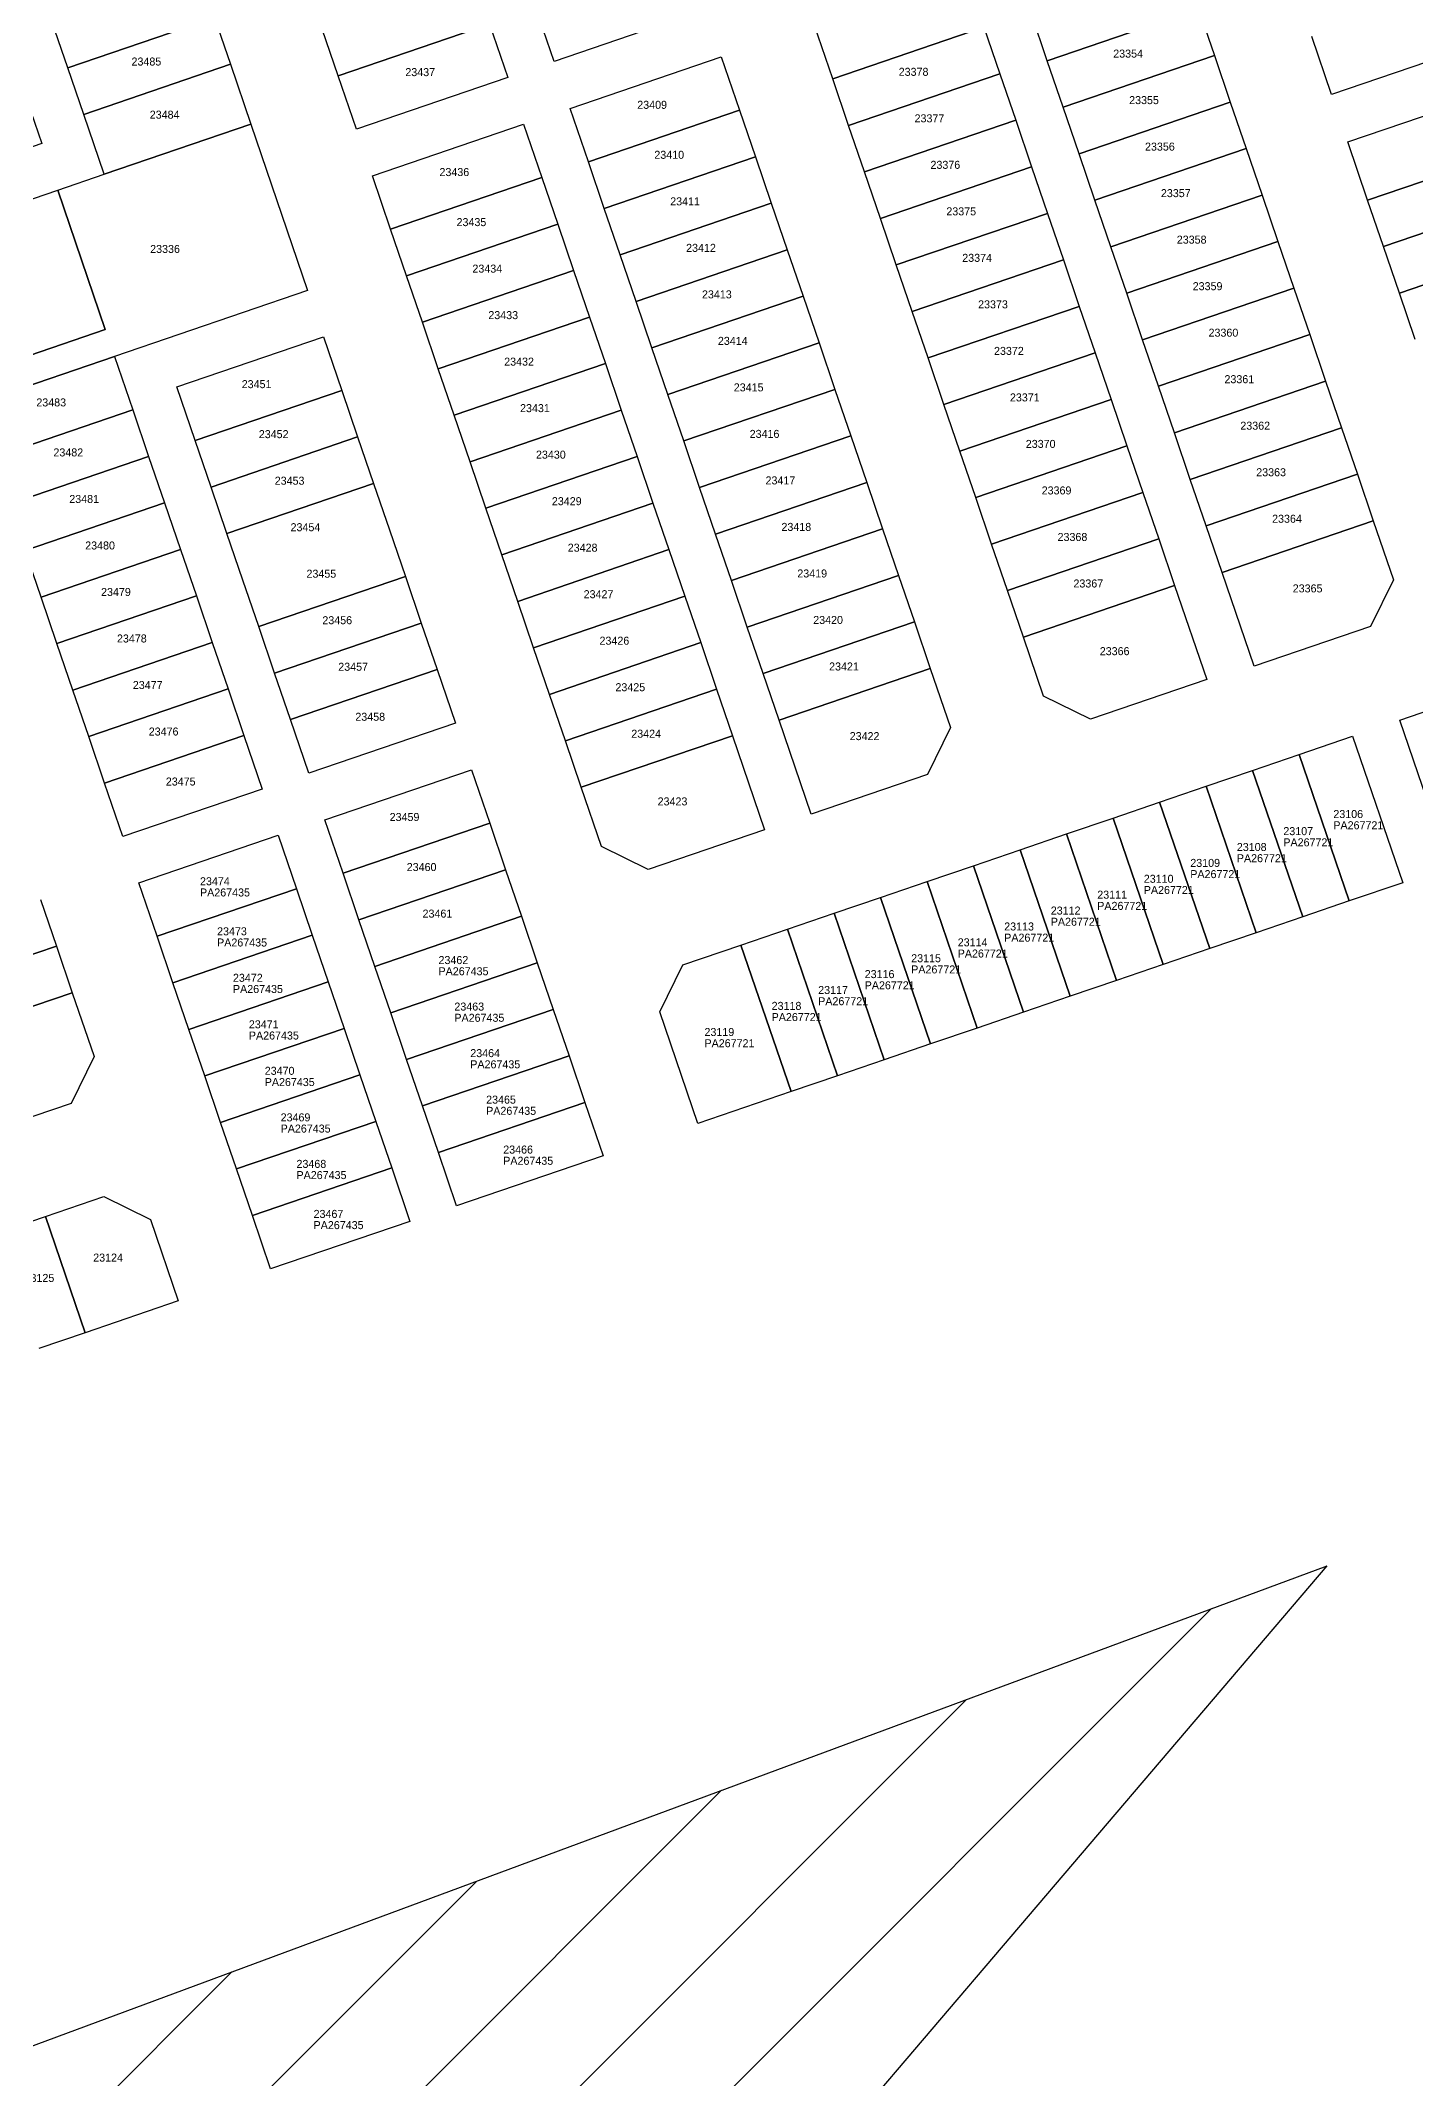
# Model space of a CAD drawing. Header units: metres. Extents: x -750 to 1235, y -4011 to -2636.
# Drawn here: x -455.68 to -424.15, y -2767.37 to -2720.62 of the extents above; entities that cross this region are included whole.
import ezdxf

# ---------------------------------------------------------------- set-up
doc = ezdxf.new("R2010")
doc.units = ezdxf.units.M
doc.header["$MEASUREMENT"] = 0
for name, color, linetype in [('EDIT2', 7, 'CONTINUOUS'), ('LOTS', 8, 'CONTINUOUS'), ('NO_LOT', 7, 'CONTINUOUS')]:
    doc.layers.add(name, color=color, linetype=linetype)
doc.styles.add('MtXpl_MS_Shell_Dlg_2', font='')
doc.styles.get('MtXpl_MS_Shell_Dlg_2').set_extended_font_data('MS Shell Dlg 2')

msp = doc.modelspace()

# ---------------------------------------------------------------- hatches: boundary and pattern name
at = {"layer": 'EDIT2'}
h = msp.add_hatch(dxfattribs=at)
h.set_pattern_fill('ANSI31', color=20, scale=20)
h.set_pattern_definition([(45, (-7466.406, -4264.5997), (-1.76776695, 1.76776695), [])])
h.paths.add_polyline_path([(-636.424, -2721.829), (-497.101, -2781.909), (-426.172, -2755.61), (-450.436, -2784.074), (-458.086, -2791.605), (-464.836, -2798.251), (-471.548, -2809.24), (-473.809, -2815.5), (-480.555, -2828.362), (-490.486, -2834.337), (-495.562, -2831.511), (-499.898, -2836.45), (-510.029, -2847.989), (-522.095, -2861.783), (-531.838, -2872.929), (-538.181, -2881.312), (-536.39, -2886.166), (-669.227, -2903.454), (-660.329, -2888.897), (-667.879, -2875.366), (-680.158, -2853.378), (-684.271, -2846.318), (-696.325, -2825.627), (-698.629, -2814.608), (-687.643, -2800.273), (-671.925, -2805.167), (-674.041, -2784.622), (-674.279, -2779.985), (-674.791, -2770.017), (-662.431, -2742.029), (-660.368, -2741.277), (-641.627, -2734.434)])

# ---------------------------------------------------------------- linework, layer by layer
at = {"layer": 'LOTS', "color": 7}
for p, q in [((-455.062, -2721.244), (-455.427, -2720.176)), ((-455.062, -2721.244), (-451.699, -2720.093)), ((-451.699, -2720.093), (-455.062, -2721.244)), ((-451.699, -2720.093), (-451.334, -2721.16)), ((-443.906, -2721.099), (-444.326, -2719.871)), ((-440.438, -2719.914), (-443.906, -2721.099)), ((-432.592, -2721.079), (-432.956, -2720.011)), ((-429.123, -2719.894), (-432.592, -2721.079)), ((-432.592, -2721.079), (-429.123, -2719.894)), ((-429.123, -2719.894), (-428.759, -2720.961)), ((-448.861, -2721.424), (-449.225, -2720.357)), ((-448.861, -2721.424), (-445.392, -2720.239)), ((-445.392, -2720.239), (-448.861, -2721.424)), ((-445.392, -2720.239), (-444.972, -2721.467)), ((-437.514, -2721.497), (-437.933, -2720.269)), ((-437.514, -2721.497), (-434.045, -2720.312)), ((-434.045, -2720.312), (-437.514, -2721.497)), ((-434.045, -2720.312), (-433.681, -2721.379)), ((-426.07, -2721.855), (-426.525, -2720.521)), ((-443.539, -2722.174), (-440.071, -2720.988)), ((-440.071, -2720.988), (-439.651, -2722.216)), ((-432.227, -2722.146), (-432.592, -2721.079)), ((-428.759, -2720.961), (-432.227, -2722.146)), ((-432.227, -2722.146), (-428.759, -2720.961)), ((-428.759, -2720.961), (-428.394, -2722.028)), ((-422.602, -2720.67), (-426.07, -2721.855)), ((-454.697, -2722.311), (-455.062, -2721.244)), ((-454.697, -2722.311), (-451.334, -2721.16)), ((-451.334, -2721.16), (-454.697, -2722.311)), ((-451.334, -2721.16), (-450.865, -2722.533)), ((-448.441, -2722.652), (-448.861, -2721.424)), ((-444.972, -2721.467), (-448.441, -2722.652)), ((-437.149, -2722.564), (-437.514, -2721.497)), ((-437.149, -2722.564), (-433.681, -2721.379)), ((-433.681, -2721.379), (-437.149, -2722.564)), ((-433.681, -2721.379), (-433.316, -2722.447)), ((-456.079, -2721.754), (-455.66, -2722.982)), ((-428.394, -2722.028), (-431.863, -2723.213)), ((-431.863, -2723.213), (-428.394, -2722.028)), ((-428.394, -2722.028), (-428.03, -2723.095)), ((-425.698, -2722.943), (-422.23, -2721.759)), ((-454.227, -2723.682), (-454.697, -2722.311)), ((-443.12, -2723.402), (-443.539, -2722.174)), ((-439.651, -2722.216), (-443.12, -2723.402)), ((-443.12, -2723.402), (-439.651, -2722.216)), ((-439.651, -2722.216), (-439.287, -2723.284)), ((-436.785, -2723.631), (-433.316, -2722.447)), ((-433.316, -2722.447), (-436.785, -2723.631)), ((-433.316, -2722.447), (-432.952, -2723.514)), ((-431.863, -2723.213), (-432.227, -2722.146)), ((-454.227, -2723.682), (-450.865, -2722.533)), ((-450.865, -2722.533), (-454.227, -2723.682)), ((-450.865, -2722.533), (-449.562, -2726.35)), ((-448.077, -2723.717), (-444.609, -2722.532)), ((-444.609, -2722.532), (-444.189, -2723.76)), ((-436.785, -2723.631), (-437.149, -2722.564)), ((-425.243, -2724.277), (-425.698, -2722.943)), ((-455.66, -2722.982), (-458.859, -2724.077)), ((-442.755, -2724.469), (-443.12, -2723.402)), ((-439.287, -2723.284), (-442.755, -2724.469)), ((-442.755, -2724.469), (-439.287, -2723.284)), ((-439.287, -2723.284), (-438.923, -2724.351)), ((-431.498, -2724.28), (-431.863, -2723.213)), ((-428.03, -2723.095), (-431.498, -2724.28)), ((-431.498, -2724.28), (-428.03, -2723.095)), ((-428.03, -2723.095), (-427.665, -2724.163)), ((-425.243, -2724.277), (-421.774, -2723.093)), ((-421.774, -2723.093), (-425.243, -2724.277)), ((-455.294, -2724.046), (-454.227, -2723.682)), ((-447.658, -2724.945), (-448.077, -2723.717)), ((-447.658, -2724.945), (-444.189, -2723.76)), ((-444.189, -2723.76), (-447.658, -2724.945)), ((-444.189, -2723.76), (-443.825, -2724.827)), ((-436.42, -2724.698), (-436.785, -2723.631)), ((-436.42, -2724.698), (-432.952, -2723.514)), ((-432.952, -2723.514), (-436.42, -2724.698)), ((-432.952, -2723.514), (-432.587, -2724.581)), ((-458.495, -2725.142), (-455.294, -2724.046)), ((-454.203, -2727.243), (-455.294, -2724.046)), ((-455.294, -2724.046), (-454.203, -2727.243)), ((-438.923, -2724.351), (-442.391, -2725.536)), ((-442.391, -2725.536), (-438.923, -2724.351)), ((-438.923, -2724.351), (-438.558, -2725.418)), ((-431.134, -2725.348), (-431.498, -2724.28)), ((-427.665, -2724.163), (-431.134, -2725.348)), ((-431.134, -2725.348), (-427.665, -2724.163)), ((-427.665, -2724.163), (-427.301, -2725.23)), ((-424.878, -2725.344), (-425.243, -2724.277)), ((-424.878, -2725.344), (-421.41, -2724.16)), ((-421.41, -2724.16), (-424.878, -2725.344)), ((-447.294, -2726.012), (-443.825, -2724.827)), ((-443.825, -2724.827), (-447.294, -2726.012)), ((-443.825, -2724.827), (-443.46, -2725.894)), ((-442.391, -2725.536), (-442.755, -2724.469)), ((-436.056, -2725.766), (-436.42, -2724.698)), ((-436.056, -2725.766), (-432.587, -2724.581)), ((-432.587, -2724.581), (-436.056, -2725.766)), ((-432.587, -2724.581), (-432.223, -2725.648)), ((-447.294, -2726.012), (-447.658, -2724.945)), ((-427.301, -2725.23), (-430.769, -2726.415)), ((-430.769, -2726.415), (-427.301, -2725.23)), ((-427.301, -2725.23), (-426.936, -2726.297)), ((-424.514, -2726.412), (-421.045, -2725.227)), ((-421.045, -2725.227), (-424.514, -2726.412)), ((-442.026, -2726.603), (-442.391, -2725.536)), ((-438.558, -2725.418), (-442.026, -2726.603)), ((-442.026, -2726.603), (-438.558, -2725.418)), ((-438.558, -2725.418), (-438.193, -2726.485)), ((-435.691, -2726.832), (-436.056, -2725.766)), ((-435.691, -2726.832), (-432.223, -2725.648)), ((-432.223, -2725.648), (-435.691, -2726.832)), ((-432.223, -2725.648), (-431.858, -2726.715)), ((-430.769, -2726.415), (-431.134, -2725.348)), ((-424.514, -2726.412), (-424.878, -2725.344)), ((-446.929, -2727.079), (-447.294, -2726.012)), ((-446.929, -2727.079), (-443.46, -2725.894)), ((-443.46, -2725.894), (-446.929, -2727.079)), ((-443.46, -2725.894), (-443.096, -2726.962)), ((-449.562, -2726.35), (-453.993, -2727.863)), ((-441.662, -2727.67), (-442.026, -2726.603)), ((-438.193, -2726.485), (-441.662, -2727.67)), ((-441.662, -2727.67), (-438.193, -2726.485)), ((-438.193, -2726.485), (-437.829, -2727.552)), ((-435.327, -2727.9), (-431.858, -2726.715)), ((-431.858, -2726.715), (-435.327, -2727.9)), ((-431.858, -2726.715), (-431.494, -2727.782)), ((-430.405, -2727.482), (-430.769, -2726.415)), ((-426.936, -2726.297), (-430.405, -2727.482)), ((-430.405, -2727.482), (-426.936, -2726.297)), ((-426.936, -2726.297), (-426.572, -2727.364)), ((-424.149, -2727.479), (-424.514, -2726.412)), ((-446.565, -2728.146), (-446.929, -2727.079)), ((-446.565, -2728.146), (-443.096, -2726.962)), ((-443.096, -2726.962), (-446.565, -2728.146)), ((-443.096, -2726.962), (-442.731, -2728.029)), ((-435.327, -2727.9), (-435.691, -2726.832)), ((-457.404, -2728.339), (-454.203, -2727.243)), ((-454.203, -2727.243), (-457.404, -2728.339)), ((-452.562, -2728.564), (-449.198, -2727.416)), ((-449.198, -2727.416), (-448.778, -2728.644)), ((-437.829, -2727.552), (-441.297, -2728.737)), ((-441.297, -2728.737), (-437.829, -2727.552)), ((-437.829, -2727.552), (-437.464, -2728.619)), ((-430.04, -2728.549), (-430.405, -2727.482)), ((-426.572, -2727.364), (-430.04, -2728.549)), ((-430.04, -2728.549), (-426.572, -2727.364)), ((-426.572, -2727.364), (-426.207, -2728.432)), ((-453.993, -2727.863), (-457.191, -2728.955)), ((-457.191, -2728.955), (-453.993, -2727.863)), ((-453.993, -2727.863), (-453.574, -2729.091)), ((-446.2, -2729.214), (-442.731, -2728.029)), ((-442.731, -2728.029), (-446.2, -2729.214)), ((-442.731, -2728.029), (-442.367, -2729.095)), ((-441.297, -2728.737), (-441.662, -2727.67)), ((-434.962, -2728.967), (-435.327, -2727.9)), ((-434.962, -2728.967), (-431.494, -2727.782)), ((-431.494, -2727.782), (-434.962, -2728.967)), ((-431.494, -2727.782), (-431.129, -2728.85)), ((-452.142, -2729.792), (-452.562, -2728.564)), ((-446.2, -2729.214), (-446.565, -2728.146)), ((-429.676, -2729.616), (-430.04, -2728.549)), ((-426.207, -2728.432), (-429.676, -2729.616)), ((-429.676, -2729.616), (-426.207, -2728.432)), ((-426.207, -2728.432), (-425.843, -2729.499)), ((-448.778, -2728.644), (-452.142, -2729.792)), ((-452.142, -2729.792), (-448.778, -2728.644)), ((-448.778, -2728.644), (-448.414, -2729.711)), ((-440.933, -2729.804), (-441.297, -2728.737)), ((-437.464, -2728.619), (-440.933, -2729.804)), ((-440.933, -2729.804), (-437.464, -2728.619)), ((-437.464, -2728.619), (-437.1, -2729.686)), ((-434.598, -2730.034), (-434.962, -2728.967)), ((-434.598, -2730.034), (-431.129, -2728.85)), ((-431.129, -2728.85), (-434.598, -2730.034)), ((-431.129, -2728.85), (-430.765, -2729.917)), ((-456.771, -2730.183), (-453.574, -2729.091)), ((-453.574, -2729.091), (-456.771, -2730.183)), ((-453.574, -2729.091), (-453.209, -2730.158)), ((-445.836, -2730.281), (-446.2, -2729.214)), ((-445.836, -2730.281), (-442.367, -2729.095)), ((-442.367, -2729.095), (-445.836, -2730.281)), ((-442.367, -2729.095), (-442.002, -2730.162)), ((-425.843, -2729.499), (-429.311, -2730.684)), ((-429.311, -2730.684), (-425.843, -2729.499)), ((-425.843, -2729.499), (-425.478, -2730.566)), ((-451.778, -2730.86), (-452.142, -2729.792)), ((-448.414, -2729.711), (-451.778, -2730.86)), ((-451.778, -2730.86), (-448.414, -2729.711)), ((-448.414, -2729.711), (-448.049, -2730.778)), ((-440.569, -2730.871), (-440.933, -2729.804)), ((-437.1, -2729.686), (-440.569, -2730.871)), ((-440.569, -2730.871), (-437.1, -2729.686)), ((-437.1, -2729.686), (-436.735, -2730.754)), ((-434.233, -2731.101), (-430.765, -2729.917)), ((-430.765, -2729.917), (-434.233, -2731.101)), ((-430.765, -2729.917), (-430.4, -2730.984)), ((-429.311, -2730.684), (-429.676, -2729.616)), ((-456.407, -2731.25), (-453.209, -2730.158)), ((-453.209, -2730.158), (-456.407, -2731.25)), ((-453.209, -2730.158), (-452.845, -2731.225)), ((-445.471, -2731.348), (-445.836, -2730.281)), ((-445.471, -2731.348), (-442.002, -2730.162)), ((-442.002, -2730.162), (-445.471, -2731.348)), ((-442.002, -2730.162), (-441.638, -2731.23)), ((-434.233, -2731.101), (-434.598, -2730.034)), ((-451.413, -2731.927), (-451.778, -2730.86)), ((-448.049, -2730.778), (-451.413, -2731.927)), ((-451.413, -2731.927), (-448.049, -2730.778)), ((-448.049, -2730.778), (-447.685, -2731.845)), ((-440.204, -2731.939), (-440.569, -2730.871)), ((-436.735, -2730.754), (-440.204, -2731.939)), ((-440.204, -2731.939), (-436.735, -2730.754)), ((-436.735, -2730.754), (-436.371, -2731.821)), ((-428.947, -2731.751), (-429.311, -2730.684)), ((-425.478, -2730.566), (-428.947, -2731.751)), ((-428.947, -2731.751), (-425.478, -2730.566)), ((-425.478, -2730.566), (-425.114, -2731.633)), ((-456.043, -2732.318), (-452.845, -2731.225)), ((-452.845, -2731.225), (-456.043, -2732.318)), ((-452.845, -2731.225), (-452.48, -2732.293)), ((-445.107, -2732.415), (-445.471, -2731.348)), ((-445.107, -2732.415), (-441.638, -2731.23)), ((-441.638, -2731.23), (-445.107, -2732.415)), ((-441.638, -2731.23), (-441.273, -2732.297)), ((-433.869, -2732.169), (-434.233, -2731.101)), ((-433.869, -2732.169), (-430.4, -2730.984)), ((-430.4, -2730.984), (-433.869, -2732.169)), ((-430.4, -2730.984), (-430.036, -2732.051)), ((-447.685, -2731.845), (-447.32, -2732.913)), ((-436.371, -2731.821), (-439.839, -2733.006)), ((-439.839, -2733.006), (-436.371, -2731.821)), ((-436.371, -2731.821), (-436.006, -2732.888)), ((-428.582, -2732.818), (-428.947, -2731.751)), ((-425.114, -2731.633), (-428.582, -2732.818)), ((-428.582, -2732.818), (-425.114, -2731.633)), ((-425.114, -2731.633), (-424.65, -2732.989)), ((-455.678, -2733.385), (-456.043, -2732.318)), ((-455.678, -2733.385), (-452.48, -2732.293)), ((-452.48, -2732.293), (-455.678, -2733.385)), ((-452.48, -2732.293), (-452.115, -2733.36)), ((-451.049, -2732.994), (-451.413, -2731.927)), ((-444.742, -2733.483), (-441.273, -2732.297)), ((-441.273, -2732.297), (-444.742, -2733.483)), ((-441.273, -2732.297), (-440.909, -2733.364)), ((-439.839, -2733.006), (-440.204, -2731.939)), ((-433.504, -2733.236), (-433.869, -2732.169)), ((-433.504, -2733.236), (-430.036, -2732.051)), ((-430.036, -2732.051), (-433.504, -2733.236)), ((-430.036, -2732.051), (-429.671, -2733.119)), ((-444.742, -2733.483), (-445.107, -2732.415)), ((-450.684, -2734.061), (-451.049, -2732.994)), ((-447.32, -2732.913), (-450.684, -2734.061)), ((-450.684, -2734.061), (-447.32, -2732.913)), ((-447.32, -2732.913), (-446.956, -2733.98)), ((-439.475, -2734.073), (-439.839, -2733.006)), ((-436.006, -2732.888), (-439.475, -2734.073)), ((-439.475, -2734.073), (-436.006, -2732.888)), ((-436.006, -2732.888), (-435.642, -2733.955)), ((-433.14, -2734.303), (-433.504, -2733.236)), ((-433.14, -2734.303), (-429.671, -2733.119)), ((-429.671, -2733.119), (-433.14, -2734.303)), ((-429.671, -2733.119), (-428.935, -2735.275)), ((-427.846, -2734.974), (-428.582, -2732.818)), ((-424.65, -2732.989), (-425.176, -2734.062)), ((-455.314, -2734.452), (-455.678, -2733.385)), ((-455.314, -2734.452), (-452.115, -2733.36)), ((-452.115, -2733.36), (-455.314, -2734.452)), ((-452.115, -2733.36), (-451.751, -2734.427)), ((-444.378, -2734.55), (-444.742, -2733.483)), ((-444.378, -2734.55), (-440.909, -2733.364)), ((-440.909, -2733.364), (-444.378, -2734.55)), ((-440.909, -2733.364), (-440.544, -2734.431)), ((-450.32, -2735.129), (-450.684, -2734.061)), ((-446.956, -2733.98), (-450.32, -2735.129)), ((-450.32, -2735.129), (-446.956, -2733.98)), ((-446.956, -2733.98), (-446.591, -2735.047)), ((-439.11, -2735.14), (-439.475, -2734.073)), ((-435.642, -2733.955), (-439.11, -2735.14)), ((-439.11, -2735.14), (-435.642, -2733.955)), ((-435.642, -2733.955), (-435.277, -2735.023)), ((-425.176, -2734.062), (-427.846, -2734.974)), ((-454.949, -2735.519), (-455.314, -2734.452)), ((-454.949, -2735.519), (-451.751, -2734.427)), ((-451.751, -2734.427), (-454.949, -2735.519)), ((-451.751, -2734.427), (-451.387, -2735.494)), ((-444.013, -2735.617), (-444.378, -2734.55)), ((-444.013, -2735.617), (-440.544, -2734.431)), ((-440.544, -2734.431), (-444.013, -2735.617)), ((-440.544, -2734.431), (-440.18, -2735.499)), ((-432.677, -2735.659), (-433.14, -2734.303)), ((-449.955, -2736.196), (-450.32, -2735.129)), ((-446.591, -2735.047), (-449.955, -2736.196)), ((-449.955, -2736.196), (-446.591, -2735.047)), ((-446.591, -2735.047), (-446.172, -2736.275)), ((-435.277, -2735.023), (-438.746, -2736.208)), ((-438.746, -2736.208), (-435.277, -2735.023)), ((-435.277, -2735.023), (-434.814, -2736.379)), ((-454.585, -2736.586), (-454.949, -2735.519)), ((-454.585, -2736.586), (-451.387, -2735.494)), ((-451.387, -2735.494), (-454.585, -2736.586)), ((-451.387, -2735.494), (-451.022, -2736.561)), ((-443.648, -2736.682), (-440.18, -2735.499)), ((-440.18, -2735.499), (-443.648, -2736.682)), ((-440.18, -2735.499), (-439.815, -2736.566)), ((-438.746, -2736.208), (-439.11, -2735.14)), ((-428.935, -2735.275), (-431.603, -2736.186)), ((-443.648, -2736.682), (-444.013, -2735.617)), ((-431.603, -2736.186), (-432.677, -2735.659)), ((-424.506, -2736.209), (-423.279, -2735.79)), ((-449.536, -2737.424), (-449.955, -2736.196)), ((-446.172, -2736.275), (-449.536, -2737.424)), ((-438.01, -2738.364), (-438.746, -2736.208)), ((-434.814, -2736.379), (-435.341, -2737.452)), ((-423.358, -2739.57), (-424.506, -2736.209)), ((-454.22, -2737.654), (-454.585, -2736.586)), ((-454.22, -2737.654), (-451.022, -2736.561)), ((-451.022, -2736.561), (-454.22, -2737.654)), ((-451.022, -2736.561), (-450.603, -2737.789)), ((-443.284, -2737.75), (-443.648, -2736.682)), ((-443.284, -2737.75), (-439.815, -2736.566)), ((-439.815, -2736.566), (-443.284, -2737.75)), ((-439.815, -2736.566), (-439.079, -2738.722)), ((-427.88, -2737.361), (-426.813, -2736.996)), ((-426.813, -2736.996), (-425.586, -2736.577)), ((-425.664, -2740.357), (-426.813, -2736.996)), ((-426.813, -2736.996), (-425.664, -2740.357)), ((-425.586, -2736.577), (-424.437, -2739.938)), ((-449.168, -2738.496), (-445.805, -2737.347)), ((-445.805, -2737.347), (-445.385, -2738.575)), ((-435.341, -2737.452), (-438.01, -2738.364)), ((-428.947, -2737.725), (-427.88, -2737.361)), ((-426.732, -2740.722), (-427.88, -2737.361)), ((-427.88, -2737.361), (-426.732, -2740.722)), ((-453.801, -2738.882), (-454.22, -2737.654)), ((-450.603, -2737.789), (-453.801, -2738.882)), ((-442.821, -2739.106), (-443.284, -2737.75)), ((-430.014, -2738.09), (-428.947, -2737.725)), ((-427.799, -2741.087), (-428.947, -2737.725)), ((-428.947, -2737.725), (-427.799, -2741.087)), ((-431.082, -2738.454), (-430.014, -2738.09)), ((-428.866, -2741.451), (-430.014, -2738.09)), ((-430.014, -2738.09), (-428.866, -2741.451)), ((-453.436, -2739.941), (-450.239, -2738.85)), ((-450.239, -2738.85), (-449.819, -2740.078)), ((-448.749, -2739.723), (-449.168, -2738.496)), ((-445.385, -2738.575), (-448.749, -2739.723)), ((-448.749, -2739.723), (-445.385, -2738.575)), ((-445.385, -2738.575), (-445.021, -2739.642)), ((-439.079, -2738.722), (-441.747, -2739.633)), ((-433.216, -2739.183), (-432.149, -2738.819)), ((-432.149, -2738.819), (-431.082, -2738.454)), ((-431.001, -2742.18), (-432.149, -2738.819)), ((-432.149, -2738.819), (-431.001, -2742.18)), ((-429.934, -2741.815), (-431.082, -2738.454)), ((-431.082, -2738.454), (-429.934, -2741.815)), ((-441.747, -2739.633), (-442.821, -2739.106)), ((-434.283, -2739.548), (-433.216, -2739.183)), ((-432.068, -2742.544), (-433.216, -2739.183)), ((-433.216, -2739.183), (-432.068, -2742.544)), ((-448.384, -2740.791), (-448.749, -2739.723)), ((-445.021, -2739.642), (-448.384, -2740.791)), ((-448.384, -2740.791), (-445.021, -2739.642)), ((-445.021, -2739.642), (-444.656, -2740.709)), ((-435.351, -2739.912), (-434.283, -2739.548)), ((-433.135, -2742.909), (-434.283, -2739.548)), ((-434.283, -2739.548), (-433.135, -2742.909)), ((-453.016, -2741.168), (-453.436, -2739.941)), ((-453.016, -2741.168), (-449.819, -2740.078)), ((-449.819, -2740.078), (-453.016, -2741.168)), ((-449.819, -2740.078), (-449.455, -2741.145)), ((-437.485, -2740.641), (-436.418, -2740.277)), ((-436.418, -2740.277), (-435.351, -2739.912)), ((-435.27, -2743.638), (-436.418, -2740.277)), ((-436.418, -2740.277), (-435.27, -2743.638)), ((-434.203, -2743.274), (-435.351, -2739.912)), ((-435.351, -2739.912), (-434.203, -2743.274)), ((-424.437, -2739.938), (-425.664, -2740.357)), ((-455.691, -2740.327), (-455.326, -2741.394)), ((-444.656, -2740.709), (-448.019, -2741.861)), ((-448.019, -2741.861), (-444.656, -2740.709)), ((-444.656, -2740.709), (-444.292, -2741.777)), ((-438.552, -2741.006), (-437.485, -2740.641)), ((-436.337, -2744.003), (-437.485, -2740.641)), ((-437.485, -2740.641), (-436.337, -2744.003)), ((-426.732, -2740.722), (-427.799, -2741.087)), ((-425.664, -2740.357), (-426.732, -2740.722)), ((-452.652, -2742.236), (-453.016, -2741.168)), ((-452.652, -2742.236), (-449.455, -2741.145)), ((-449.455, -2741.145), (-452.652, -2742.236)), ((-449.455, -2741.145), (-449.09, -2742.213)), ((-448.019, -2741.861), (-448.384, -2740.791)), ((-439.62, -2741.37), (-438.552, -2741.006)), ((-437.404, -2744.367), (-438.552, -2741.006)), ((-438.552, -2741.006), (-437.404, -2744.367)), ((-427.799, -2741.087), (-428.866, -2741.451)), ((-458.528, -2742.488), (-455.326, -2741.394)), ((-455.326, -2741.394), (-458.528, -2742.488)), ((-455.326, -2741.394), (-454.962, -2742.462)), ((-440.954, -2741.826), (-439.62, -2741.37)), ((-438.471, -2744.731), (-439.62, -2741.37)), ((-439.62, -2741.37), (-438.471, -2744.731)), ((-428.866, -2741.451), (-429.934, -2741.815)), ((-447.655, -2742.925), (-448.019, -2741.861)), ((-444.292, -2741.777), (-447.655, -2742.925)), ((-447.655, -2742.925), (-444.292, -2741.777)), ((-444.292, -2741.777), (-443.927, -2742.844)), ((-441.481, -2742.899), (-440.954, -2741.826)), ((-429.934, -2741.815), (-431.001, -2742.18)), ((-458.163, -2743.555), (-454.962, -2742.462)), ((-454.962, -2742.462), (-458.163, -2743.555)), ((-454.962, -2742.462), (-454.461, -2743.929)), ((-452.287, -2743.303), (-452.652, -2742.236)), ((-452.287, -2743.303), (-449.09, -2742.213)), ((-449.09, -2742.213), (-452.287, -2743.303)), ((-449.09, -2742.213), (-448.726, -2743.28)), ((-432.068, -2742.544), (-433.135, -2742.909)), ((-431.001, -2742.18), (-432.068, -2742.544)), ((-447.291, -2743.992), (-447.655, -2742.925)), ((-443.927, -2742.844), (-447.291, -2743.992)), ((-447.291, -2743.992), (-443.927, -2742.844)), ((-443.927, -2742.844), (-443.563, -2743.911)), ((-440.606, -2745.461), (-441.481, -2742.899)), ((-433.135, -2742.909), (-434.203, -2743.274)), ((-451.922, -2744.37), (-452.287, -2743.303)), ((-451.922, -2744.37), (-448.726, -2743.28)), ((-448.726, -2743.28), (-451.922, -2744.37)), ((-448.726, -2743.28), (-448.361, -2744.347)), ((-434.203, -2743.274), (-435.27, -2743.638)), ((-454.461, -2743.929), (-454.988, -2745.003)), ((-446.926, -2745.06), (-447.291, -2743.992)), ((-443.563, -2743.911), (-446.926, -2745.06)), ((-446.926, -2745.06), (-443.563, -2743.911)), ((-443.563, -2743.911), (-443.198, -2744.978)), ((-436.337, -2744.003), (-437.404, -2744.367)), ((-435.27, -2743.638), (-436.337, -2744.003)), ((-451.558, -2745.437), (-451.922, -2744.37)), ((-451.558, -2745.437), (-448.361, -2744.347)), ((-448.361, -2744.347), (-451.558, -2745.437)), ((-448.361, -2744.347), (-447.997, -2745.414)), ((-437.404, -2744.367), (-438.471, -2744.731)), ((-438.471, -2744.731), (-440.606, -2745.461)), ((-454.988, -2745.003), (-457.389, -2745.823)), ((-451.194, -2746.505), (-447.997, -2745.414)), ((-447.997, -2745.414), (-451.194, -2746.505)), ((-447.997, -2745.414), (-447.632, -2746.482)), ((-446.562, -2746.127), (-446.926, -2745.06)), ((-443.198, -2744.978), (-446.562, -2746.127)), ((-446.562, -2746.127), (-443.198, -2744.978)), ((-443.198, -2744.978), (-442.779, -2746.206)), ((-451.194, -2746.505), (-451.558, -2745.437)), ((-446.143, -2747.352), (-446.562, -2746.127)), ((-442.779, -2746.206), (-446.143, -2747.352)), ((-450.829, -2747.572), (-451.194, -2746.505)), ((-450.829, -2747.572), (-447.632, -2746.482)), ((-447.632, -2746.482), (-450.829, -2747.572)), ((-447.632, -2746.482), (-447.213, -2747.71)), ((-455.574, -2747.594), (-454.24, -2747.138)), ((-454.24, -2747.138), (-453.167, -2747.665)), ((-456.641, -2747.958), (-455.574, -2747.594)), ((-454.663, -2750.262), (-455.574, -2747.594)), ((-455.574, -2747.594), (-454.663, -2750.262)), ((-453.167, -2747.665), (-452.529, -2749.533)), ((-450.41, -2748.8), (-450.829, -2747.572)), ((-447.213, -2747.71), (-450.41, -2748.8)), ((-452.529, -2749.533), (-454.663, -2750.262)), ((-454.663, -2750.262), (-455.73, -2750.626))]:
    msp.add_line(p, q, dxfattribs=at)
at = {"layer": 'LOTS', "color": 10}
for p in [(-497.101, -2781.909), (-450.436, -2784.074)]:
    msp.add_line(p, (-426.172, -2755.61), dxfattribs=at)

# ---------------------------------------------------------------- texts
at = {"layer": 'NO_LOT', "color": 7, "linetype": 'Continuous', "style": 'MtXpl_MS_Shell_Dlg_2'}
for s, p in [('23485', (-453.602, -2721.19)), ('23354', (-431.079, -2721.008)), ('23437', (-447.32, -2721.433)), ('23378', (-436.001, -2721.426)), ('23409', (-441.999, -2722.183)), ('23355', (-430.714, -2722.075)), ('23484', (-453.184, -2722.409)), ('23377', (-435.637, -2722.493)), ('23356', (-430.35, -2723.142)), ('23410', (-441.607, -2723.33)), ('23376', (-435.272, -2723.56)), ('23436', (-446.537, -2723.726)), ('23411', (-441.243, -2724.398)), ('23357', (-429.985, -2724.209)), ('23435', (-446.145, -2724.874)), ('23375', (-434.908, -2724.627)), ('23336', (-453.174, -2725.49)), ('23412', (-440.878, -2725.465)), ('23358', (-429.621, -2725.276)), ('23434', (-445.781, -2725.941)), ('23374', (-434.543, -2725.694)), ('23359', (-429.256, -2726.344)), ('23413', (-440.514, -2726.532)), ('23373', (-434.179, -2726.761)), ('23433', (-445.416, -2727.008)), ('23414', (-440.149, -2727.599)), ('23372', (-433.814, -2727.829)), ('23360', (-428.892, -2727.411)), ('23432', (-445.052, -2728.075)), ('23451', (-451.074, -2728.592)), ('23415', (-439.785, -2728.666)), ('23361', (-428.527, -2728.478)), ('23483', (-455.786, -2729.011)), ('23431', (-444.688, -2729.142)), ('23371', (-433.449, -2728.896)), ('23362', (-428.163, -2729.545)), ('23482', (-455.394, -2730.158)), ('23452', (-450.682, -2729.739)), ('23416', (-439.42, -2729.733)), ('23370', (-433.085, -2729.963)), ('23430', (-444.323, -2730.209)), ('23363', (-427.798, -2730.613)), ('23453', (-450.317, -2730.807)), ('23417', (-439.056, -2730.8)), ('23369', (-432.721, -2731.03)), ('23481', (-455.03, -2731.226)), ('23429', (-443.958, -2731.277)), ('23454', (-449.953, -2731.874)), ('23418', (-438.691, -2731.867)), ('23364', (-427.434, -2731.68)), ('23480', (-454.665, -2732.293)), ('23428', (-443.594, -2732.344)), ('23368', (-432.356, -2732.098)), ('23455', (-449.588, -2732.941)), ('23419', (-438.327, -2732.935)), ('23479', (-454.301, -2733.36)), ('23427', (-443.229, -2733.411)), ('23367', (-431.992, -2733.165)), ('23365', (-426.961, -2733.278)), ('23456', (-449.224, -2734.008)), ('23420', (-437.962, -2734.002)), ('23478', (-453.936, -2734.427)), ('23426', (-442.865, -2734.478)), ('23366', (-431.388, -2734.718)), ('23457', (-448.859, -2735.076)), ('23421', (-437.598, -2735.069)), ('23477', (-453.572, -2735.494)), ('23425', (-442.5, -2735.545)), ('23458', (-448.467, -2736.223)), ('23476', (-453.207, -2736.562)), ('23424', (-442.136, -2736.612)), ('23422', (-437.125, -2736.667)), ('23475', (-452.815, -2737.709)), ('23459', (-447.68, -2738.523)), ('23423', (-441.532, -2738.165)), ('23106', (-426.029, -2738.455)), ('23107', (-427.176, -2738.847)), ('PA267721', (-426.029, -2738.712)), ('23108', (-428.243, -2739.211)), ('PA267721', (-428.243, -2739.468)), ('PA267721', (-427.176, -2739.104)), ('23460', (-447.288, -2739.671)), ('23110', (-430.378, -2739.94)), ('23109', (-429.311, -2739.576)), ('PA267721', (-429.311, -2739.833)), ('23474', (-452.031, -2739.997)), ('PA267435', (-452.031, -2740.254)), ('23111', (-431.445, -2740.305)), ('PA267721', (-430.378, -2740.197)), ('23461', (-446.925, -2740.739)), ('23112', (-432.512, -2740.669)), ('PA267721', (-432.512, -2740.926)), ('PA267721', (-431.445, -2740.562)), ('23473', (-451.639, -2741.145)), ('23114', (-434.647, -2741.398)), ('23113', (-433.58, -2741.034)), ('PA267721', (-433.58, -2741.291)), ('PA267435', (-451.639, -2741.402)), ('23462', (-446.559, -2741.805)), ('23115', (-435.714, -2741.763)), ('PA267721', (-434.647, -2741.655)), ('23472', (-451.275, -2742.212)), ('PA267435', (-446.559, -2742.062)), ('23116', (-436.781, -2742.127)), ('PA267721', (-435.714, -2742.02)), ('PA267435', (-451.275, -2742.469)), ('23117', (-437.848, -2742.492)), ('PA267721', (-437.848, -2742.749)), ('PA267721', (-436.781, -2742.384)), ('23463', (-446.195, -2742.872)), ('PA267435', (-446.195, -2743.129)), ('23118', (-438.916, -2742.856)), ('PA267721', (-438.916, -2743.113)), ('23471', (-450.91, -2743.279)), ('PA267435', (-450.91, -2743.536)), ('23119', (-440.457, -2743.456)), ('PA267721', (-440.457, -2743.713)), ('23464', (-445.83, -2743.94)), ('PA267435', (-445.83, -2744.197)), ('23470', (-450.546, -2744.346)), ('PA267435', (-450.546, -2744.604)), ('23465', (-445.466, -2745.007)), ('23469', (-450.181, -2745.414)), ('PA267435', (-445.466, -2745.264)), ('PA267435', (-450.181, -2745.671)), ('23468', (-449.817, -2746.481)), ('23466', (-445.074, -2746.153)), ('PA267435', (-445.074, -2746.41)), ('PA267435', (-449.817, -2746.738)), ('23467', (-449.425, -2747.629)), ('PA267435', (-449.425, -2747.886)), ('23124', (-454.481, -2748.631)), ('23125', (-456.056, -2749.098))]:
    msp.add_text(s, height=0.1836, dxfattribs=at).set_placement(p)

doc.saveas('drawing.dxf')
